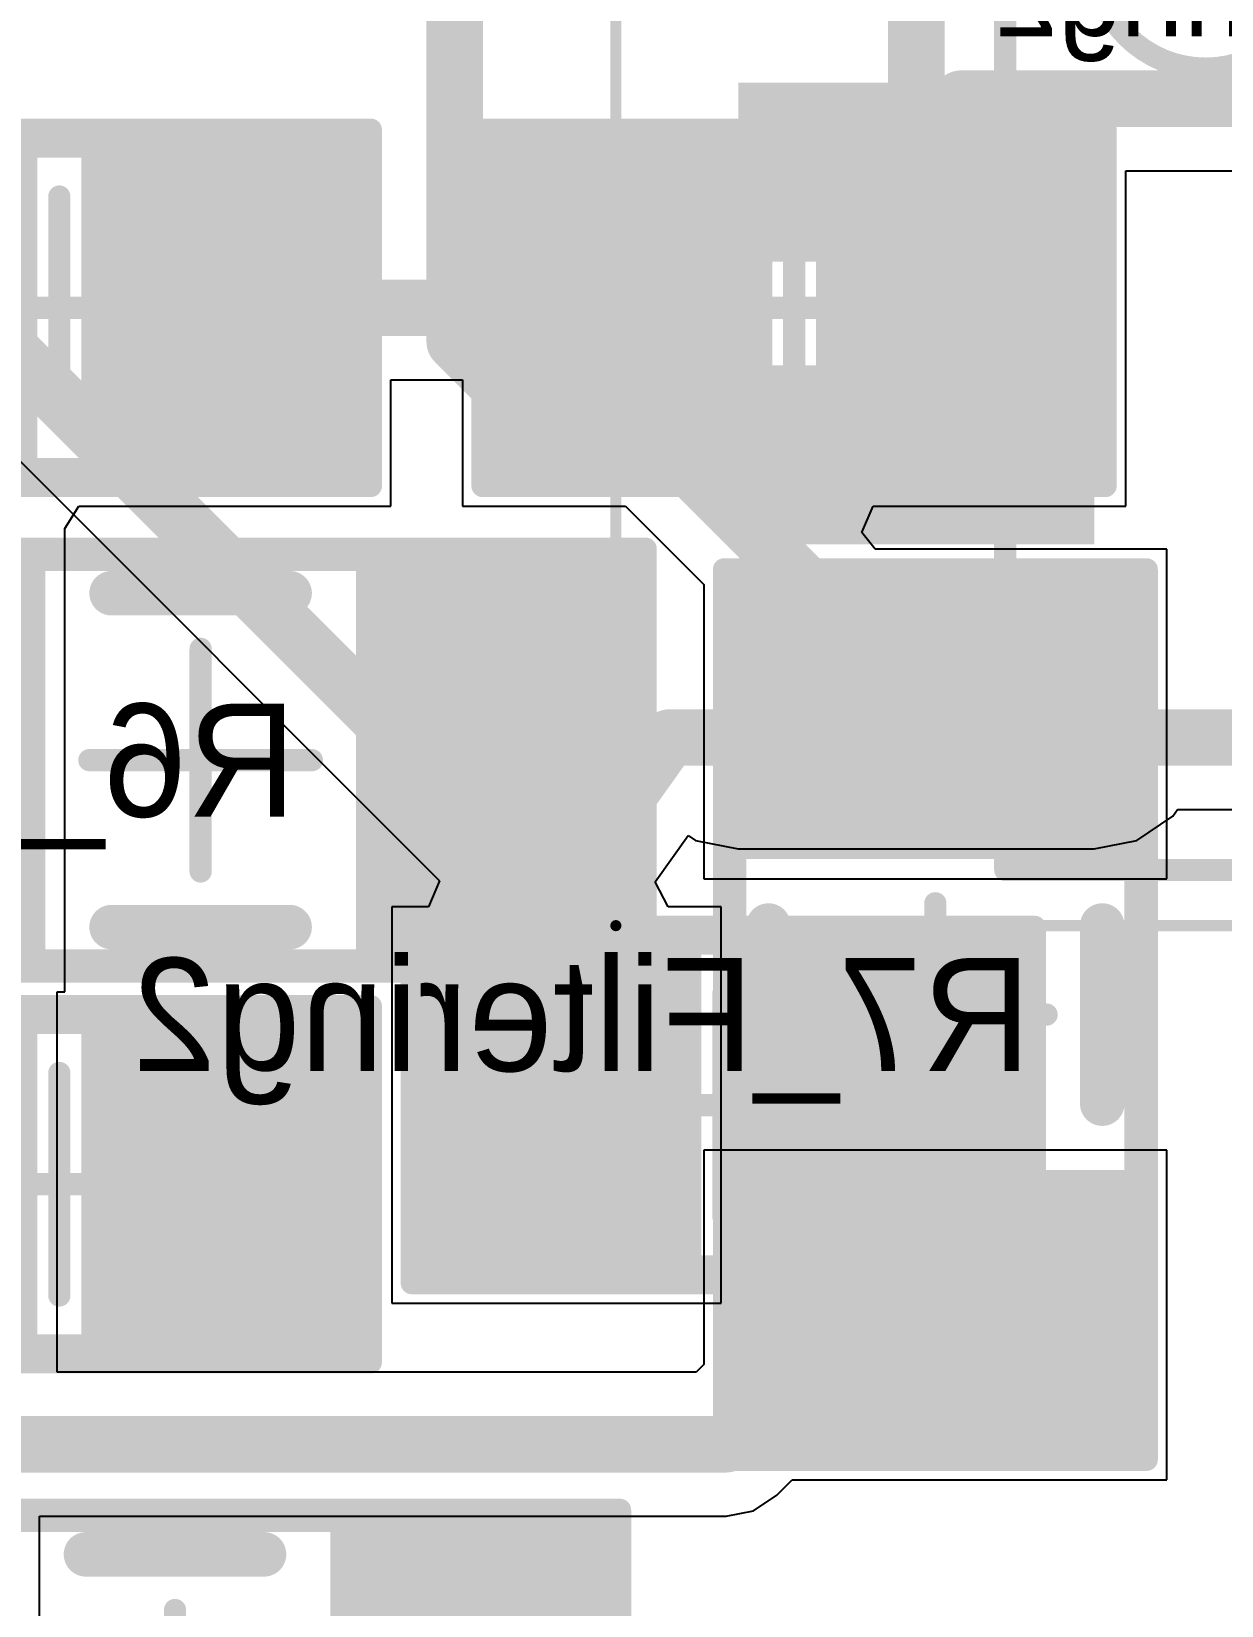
# Model space of a CAD drawing. Header units: millimetres. Extents: x 0.91 to 3, y 1 to 3.
# Drawn here: x 1.7271 to 1.9377, y 2.3165 to 2.5949 of the extents above; entities that cross this region are included whole.
import ezdxf

# ---------------------------------------------------------------- set-up
doc = ezdxf.new("R2010")
doc.units = ezdxf.units.MM
doc.header["$MEASUREMENT"] = 0
for name, color, linetype in [('BottomLayer', 5, 'Continuous'), ('BottomOverlay', 54, 'Continuous'), ('BottomPaste', 16, 'Continuous'), ('BottomSolder', 6, 'Continuous'), ('Mechanical13', 56, 'Continuous'), ('Mechanical15', 56, 'Continuous'), ('TopLayer', 1, 'Continuous'), ('TopPaste', 8, 'Continuous'), ('TopSolder', 216, 'Continuous')]:
    doc.layers.add(name, color=color, linetype=linetype)

# ---------------------------------------------------------------- blocks, each defined once
blk = doc.blocks.new('C0805_B_116')
at = {"layer": 'BottomLayer'}
for points, const_width in [([(-0.04035, 0.02756), (-0.04035, -0.02756)], 0.02165), ([(-0.0187, 0.02756), (-0.0187, -0.02756)], 0.02165), ([(0.0187, 0.02756), (0.0187, -0.02756)], 0.02165), ([(0.04036, 0.02756), (0.04036, -0.02756)], 0.02165), ([(-0.00787, 0.01378), (-0.05118, 0.01378)], 0.02756), ([(0.05118, 0.01378), (0.00788, 0.01378)], 0.02756), ([(-0.00787, -0.01378), (-0.05118, -0.01378)], 0.02756), ([(0.05118, -0.01378), (0.00788, -0.01378)], 0.02756)]:
    blk.add_lwpolyline(points, dxfattribs=dict(at, const_width=const_width))
at = {"layer": 'BottomLayer', "const_width": 0.02165}
for points in [[(-0.04035, 0, 1), (-0.0187, 0, 1)], [(0.0187, 0, 1), (0.04036, 0, 1)]]:
    blk.add_lwpolyline(points, format="xyb", close=True, dxfattribs=at)
at = {"layer": 'BottomPaste'}
for points, const_width in [([(-0.04035, 0.02756), (-0.04035, -0.02756)], 0.02165), ([(-0.0187, 0.02756), (-0.0187, -0.02756)], 0.02165), ([(0.0187, 0.02756), (0.0187, -0.02756)], 0.02165), ([(0.04036, 0.02756), (0.04036, -0.02756)], 0.02165), ([(-0.00787, 0.01378), (-0.05118, 0.01378)], 0.02756), ([(0.05118, 0.01378), (0.00788, 0.01378)], 0.02756), ([(-0.00787, -0.01378), (-0.05118, -0.01378)], 0.02756), ([(0.05118, -0.01378), (0.00788, -0.01378)], 0.02756)]:
    blk.add_lwpolyline(points, dxfattribs=dict(at, const_width=const_width))
at = {"layer": 'BottomPaste', "const_width": 0.02165}
for points in [[(-0.04035, 0, 1), (-0.0187, 0, 1)], [(0.0187, 0, 1), (0.04036, 0, 1)]]:
    blk.add_lwpolyline(points, format="xyb", close=True, dxfattribs=at)
at = {"layer": 'BottomSolder'}
for points, const_width in [([(-0.04235, 0.03156), (-0.04235, -0.03156)], 0.02565), ([(-0.0167, 0.03156), (-0.0167, -0.03156)], 0.02565), ([(0.0167, 0.03156), (0.0167, -0.03156)], 0.02565), ([(0.04236, 0.03156), (0.04236, -0.03156)], 0.02565), ([(-0.00387, 0.01578), (-0.05518, 0.01578)], 0.03156), ([(0.05518, 0.01578), (0.00388, 0.01578)], 0.03156), ([(-0.00387, -0.01578), (-0.05518, -0.01578)], 0.03156), ([(0.05518, -0.01578), (0.00388, -0.01578)], 0.03156)]:
    blk.add_lwpolyline(points, dxfattribs=dict(at, const_width=const_width))
at = {"layer": 'BottomSolder', "const_width": 0.02565}
for points in [[(-0.04235, 0, 1), (-0.0167, 0, 1)], [(0.0167, 0, 1), (0.04236, 0, 1)]]:
    blk.add_lwpolyline(points, format="xyb", close=True, dxfattribs=at)
at = {"layer": 'Mechanical13', "const_width": 0.00394}
for points in [[(-0.04331, 0.02854), (0.04331, 0.02854)], [(-0.04331, -0.02854), (-0.04331, 0.02854)], [(0.04331, -0.02854), (0.04331, 0.02854)], [(-0.04331, -0.02854), (0.04331, -0.02854)]]:
    blk.add_lwpolyline(points, dxfattribs=at)
at = {"layer": 'Mechanical13', "const_width": 0.00197}
for points in [[(-0.04429, 0.02854, 1), (-0.04232, 0.02854, 1)], [(-0.04429, 0.02854, 1), (-0.04232, 0.02854, 1)], [(0.04232, 0.02854, 1), (0.04429, 0.02854, 1)], [(0.04232, 0.02854, 1), (0.04429, 0.02854, 1)], [(-0.04429, -0.02854, 1), (-0.04232, -0.02854, 1)], [(-0.04429, -0.02854, 1), (-0.04232, -0.02854, 1)], [(0.04232, -0.02854, 1), (0.04429, -0.02854, 1)], [(0.04232, -0.02854, 1), (0.04429, -0.02854, 1)]]:
    blk.add_lwpolyline(points, format="xyb", close=True, dxfattribs=at)
at = {"layer": 'Mechanical15', "const_width": 0.00394}
for points in [[(-0.05512, 0.0315), (0.05512, 0.0315)], [(-0.05512, -0.0315), (-0.05512, 0.0315)], [(0.05512, -0.0315), (0.05512, 0.0315)], [(0, -0.01969), (0, 0.01968)], [(-0.01969, 0), (0.01968, 0)], [(-0.05512, -0.0315), (0.05512, -0.0315)]]:
    blk.add_lwpolyline(points, dxfattribs=at)
at = {"layer": 'Mechanical15', "const_width": 0.00197}
for points in [[(-0.0561, 0.0315, 1), (-0.05413, 0.0315, 1)], [(-0.0561, 0.0315, 1), (-0.05413, 0.0315, 1)], [(0.05413, 0.0315, 1), (0.0561, 0.0315, 1)], [(0.05413, 0.0315, 1), (0.0561, 0.0315, 1)], [(-0.00098, 0.01968, 1), (0.00098, 0.01968, 1)], [(-0.02067, 0, 1), (-0.0187, 0, 1)], [(0.0187, 0, 1), (0.02067, 0, 1)], [(-0.00098, -0.01969, 1), (0.00098, -0.01969, 1)], [(-0.0561, -0.0315, 1), (-0.05413, -0.0315, 1)], [(-0.0561, -0.0315, 1), (-0.05413, -0.0315, 1)], [(0.05413, -0.0315, 1), (0.0561, -0.0315, 1)], [(0.05413, -0.0315, 1), (0.0561, -0.0315, 1)]]:
    blk.add_lwpolyline(points, format="xyb", close=True, dxfattribs=at)
blk = doc.blocks.new('C0805_B_120')
at = {"layer": 'BottomLayer'}
for points, const_width in [([(-0.04035, 0.02756), (-0.04035, -0.02756)], 0.02165), ([(-0.0187, 0.02756), (-0.0187, -0.02756)], 0.02165), ([(0.0187, 0.02756), (0.0187, -0.02756)], 0.02165), ([(0.04035, 0.02756), (0.04035, -0.02756)], 0.02165), ([(-0.00787, 0.01378), (-0.05118, 0.01378)], 0.02756), ([(0.05118, 0.01378), (0.00787, 0.01378)], 0.02756), ([(-0.00787, -0.01378), (-0.05118, -0.01378)], 0.02756), ([(0.05118, -0.01378), (0.00787, -0.01378)], 0.02756)]:
    blk.add_lwpolyline(points, dxfattribs=dict(at, const_width=const_width))
at = {"layer": 'BottomLayer', "const_width": 0.02165}
for points in [[(-0.04035, 0, 1), (-0.0187, 0, 1)], [(0.0187, 0, 1), (0.04035, 0, 1)]]:
    blk.add_lwpolyline(points, format="xyb", close=True, dxfattribs=at)
at = {"layer": 'BottomPaste'}
for points, const_width in [([(-0.04035, 0.02756), (-0.04035, -0.02756)], 0.02165), ([(-0.0187, 0.02756), (-0.0187, -0.02756)], 0.02165), ([(0.0187, 0.02756), (0.0187, -0.02756)], 0.02165), ([(0.04035, 0.02756), (0.04035, -0.02756)], 0.02165), ([(-0.00787, 0.01378), (-0.05118, 0.01378)], 0.02756), ([(0.05118, 0.01378), (0.00787, 0.01378)], 0.02756), ([(-0.00787, -0.01378), (-0.05118, -0.01378)], 0.02756), ([(0.05118, -0.01378), (0.00787, -0.01378)], 0.02756)]:
    blk.add_lwpolyline(points, dxfattribs=dict(at, const_width=const_width))
at = {"layer": 'BottomPaste', "const_width": 0.02165}
for points in [[(-0.04035, 0, 1), (-0.0187, 0, 1)], [(0.0187, 0, 1), (0.04035, 0, 1)]]:
    blk.add_lwpolyline(points, format="xyb", close=True, dxfattribs=at)
at = {"layer": 'BottomSolder'}
for points, const_width in [([(-0.04235, 0.03156), (-0.04235, -0.03156)], 0.02565), ([(-0.0167, 0.03156), (-0.0167, -0.03156)], 0.02565), ([(0.0167, 0.03156), (0.0167, -0.03156)], 0.02565), ([(0.04235, 0.03156), (0.04235, -0.03156)], 0.02565), ([(-0.00387, 0.01578), (-0.05518, 0.01578)], 0.03156), ([(0.05518, 0.01578), (0.00387, 0.01578)], 0.03156), ([(-0.00387, -0.01578), (-0.05518, -0.01578)], 0.03156), ([(0.05518, -0.01578), (0.00387, -0.01578)], 0.03156)]:
    blk.add_lwpolyline(points, dxfattribs=dict(at, const_width=const_width))
at = {"layer": 'BottomSolder', "const_width": 0.02565}
for points in [[(-0.04235, 0, 1), (-0.0167, 0, 1)], [(0.0167, 0, 1), (0.04235, 0, 1)]]:
    blk.add_lwpolyline(points, format="xyb", close=True, dxfattribs=at)
at = {"layer": 'Mechanical13', "const_width": 0.00394}
for points in [[(0.04331, 0.02854), (-0.04331, 0.02854)], [(-0.04331, 0.02854), (-0.04331, -0.02854)], [(0.04331, 0.02854), (0.04331, -0.02854)], [(0.04331, -0.02854), (-0.04331, -0.02854)]]:
    blk.add_lwpolyline(points, dxfattribs=at)
at = {"layer": 'Mechanical13', "const_width": 0.00197}
for points in [[(-0.04429, 0.02854, 1), (-0.04232, 0.02854, 1)], [(-0.04429, 0.02854, 1), (-0.04232, 0.02854, 1)], [(0.04232, 0.02854, 1), (0.04429, 0.02854, 1)], [(0.04232, 0.02854, 1), (0.04429, 0.02854, 1)], [(-0.04429, -0.02854, 1), (-0.04232, -0.02854, 1)], [(-0.04429, -0.02854, 1), (-0.04232, -0.02854, 1)], [(0.04232, -0.02854, 1), (0.04429, -0.02854, 1)], [(0.04232, -0.02854, 1), (0.04429, -0.02854, 1)]]:
    blk.add_lwpolyline(points, format="xyb", close=True, dxfattribs=at)
at = {"layer": 'Mechanical15', "const_width": 0.00394}
for points in [[(0.05512, 0.0315), (-0.05512, 0.0315)], [(-0.05512, 0.0315), (-0.05512, -0.0315)], [(0.05512, 0.0315), (0.05512, -0.0315)], [(0, 0.01968), (0, -0.01969)], [(0.01969, 0), (-0.01968, 0)], [(0.05512, -0.0315), (-0.05512, -0.0315)]]:
    blk.add_lwpolyline(points, dxfattribs=at)
at = {"layer": 'Mechanical15', "const_width": 0.00197}
for points in [[(-0.0561, 0.0315, 1), (-0.05413, 0.0315, 1)], [(-0.0561, 0.0315, 1), (-0.05413, 0.0315, 1)], [(0.05413, 0.0315, 1), (0.0561, 0.0315, 1)], [(0.05413, 0.0315, 1), (0.0561, 0.0315, 1)], [(-0.00098, 0.01968, 1), (0.00098, 0.01968, 1)], [(-0.02067, 0, 1), (-0.0187, 0, 1)], [(0.0187, 0, 1), (0.02067, 0, 1)], [(-0.00098, -0.01969, 1), (0.00098, -0.01969, 1)], [(-0.0561, -0.0315, 1), (-0.05413, -0.0315, 1)], [(-0.0561, -0.0315, 1), (-0.05413, -0.0315, 1)], [(0.05413, -0.0315, 1), (0.0561, -0.0315, 1)], [(0.05413, -0.0315, 1), (0.0561, -0.0315, 1)]]:
    blk.add_lwpolyline(points, format="xyb", close=True, dxfattribs=at)
blk = doc.blocks.new('C0805_B_122')
at = {"layer": 'BottomLayer'}
for points, const_width in [([(-0.04035, 0.02756), (-0.04035, -0.02756)], 0.02165), ([(-0.0187, 0.02756), (-0.0187, -0.02756)], 0.02165), ([(0.0187, 0.02756), (0.0187, -0.02756)], 0.02165), ([(0.04035, 0.02756), (0.04035, -0.02756)], 0.02165), ([(-0.00787, 0.01378), (-0.05118, 0.01378)], 0.02756), ([(0.05118, 0.01378), (0.00787, 0.01378)], 0.02756), ([(-0.00787, -0.01378), (-0.05118, -0.01378)], 0.02756), ([(0.05118, -0.01378), (0.00787, -0.01378)], 0.02756)]:
    blk.add_lwpolyline(points, dxfattribs=dict(at, const_width=const_width))
at = {"layer": 'BottomLayer', "const_width": 0.02165}
for points in [[(-0.04035, 0, 1), (-0.0187, 0, 1)], [(0.0187, 0, 1), (0.04035, 0, 1)]]:
    blk.add_lwpolyline(points, format="xyb", close=True, dxfattribs=at)
at = {"layer": 'BottomPaste'}
for points, const_width in [([(-0.04035, 0.02756), (-0.04035, -0.02756)], 0.02165), ([(-0.0187, 0.02756), (-0.0187, -0.02756)], 0.02165), ([(0.0187, 0.02756), (0.0187, -0.02756)], 0.02165), ([(0.04035, 0.02756), (0.04035, -0.02756)], 0.02165), ([(-0.00787, 0.01378), (-0.05118, 0.01378)], 0.02756), ([(0.05118, 0.01378), (0.00787, 0.01378)], 0.02756), ([(-0.00787, -0.01378), (-0.05118, -0.01378)], 0.02756), ([(0.05118, -0.01378), (0.00787, -0.01378)], 0.02756)]:
    blk.add_lwpolyline(points, dxfattribs=dict(at, const_width=const_width))
at = {"layer": 'BottomPaste', "const_width": 0.02165}
for points in [[(-0.04035, 0, 1), (-0.0187, 0, 1)], [(0.0187, 0, 1), (0.04035, 0, 1)]]:
    blk.add_lwpolyline(points, format="xyb", close=True, dxfattribs=at)
at = {"layer": 'BottomSolder'}
for points, const_width in [([(-0.04235, 0.03156), (-0.04235, -0.03156)], 0.02565), ([(-0.0167, 0.03156), (-0.0167, -0.03156)], 0.02565), ([(0.0167, 0.03156), (0.0167, -0.03156)], 0.02565), ([(0.04235, 0.03156), (0.04235, -0.03156)], 0.02565), ([(-0.00387, 0.01578), (-0.05518, 0.01578)], 0.03156), ([(0.05518, 0.01578), (0.00387, 0.01578)], 0.03156), ([(-0.00387, -0.01578), (-0.05518, -0.01578)], 0.03156), ([(0.05518, -0.01578), (0.00387, -0.01578)], 0.03156)]:
    blk.add_lwpolyline(points, dxfattribs=dict(at, const_width=const_width))
at = {"layer": 'BottomSolder', "const_width": 0.02565}
for points in [[(-0.04235, 0, 1), (-0.0167, 0, 1)], [(0.0167, 0, 1), (0.04235, 0, 1)]]:
    blk.add_lwpolyline(points, format="xyb", close=True, dxfattribs=at)
at = {"layer": 'Mechanical13', "const_width": 0.00394}
for points in [[(0.04331, 0.02854), (-0.04331, 0.02854)], [(-0.04331, 0.02854), (-0.04331, -0.02854)], [(0.04331, 0.02854), (0.04331, -0.02854)], [(0.04331, -0.02854), (-0.04331, -0.02854)]]:
    blk.add_lwpolyline(points, dxfattribs=at)
at = {"layer": 'Mechanical13', "const_width": 0.00197}
for points in [[(-0.04429, 0.02854, 1), (-0.04232, 0.02854, 1)], [(-0.04429, 0.02854, 1), (-0.04232, 0.02854, 1)], [(0.04232, 0.02854, 1), (0.04429, 0.02854, 1)], [(0.04232, 0.02854, 1), (0.04429, 0.02854, 1)], [(-0.04429, -0.02854, 1), (-0.04232, -0.02854, 1)], [(-0.04429, -0.02854, 1), (-0.04232, -0.02854, 1)], [(0.04232, -0.02854, 1), (0.04429, -0.02854, 1)], [(0.04232, -0.02854, 1), (0.04429, -0.02854, 1)]]:
    blk.add_lwpolyline(points, format="xyb", close=True, dxfattribs=at)
at = {"layer": 'Mechanical15', "const_width": 0.00394}
for points in [[(0.05512, 0.0315), (-0.05512, 0.0315)], [(-0.05512, 0.0315), (-0.05512, -0.0315)], [(0.05512, 0.0315), (0.05512, -0.0315)], [(0, 0.01968), (0, -0.01969)], [(0.01969, 0), (-0.01968, 0)], [(0.05512, -0.0315), (-0.05512, -0.0315)]]:
    blk.add_lwpolyline(points, dxfattribs=at)
at = {"layer": 'Mechanical15', "const_width": 0.00197}
for points in [[(-0.0561, 0.0315, 1), (-0.05413, 0.0315, 1)], [(-0.0561, 0.0315, 1), (-0.05413, 0.0315, 1)], [(0.05413, 0.0315, 1), (0.0561, 0.0315, 1)], [(0.05413, 0.0315, 1), (0.0561, 0.0315, 1)], [(-0.00098, 0.01968, 1), (0.00098, 0.01968, 1)], [(-0.02067, 0, 1), (-0.0187, 0, 1)], [(0.0187, 0, 1), (0.02067, 0, 1)], [(-0.00098, -0.01969, 1), (0.00098, -0.01969, 1)], [(-0.0561, -0.0315, 1), (-0.05413, -0.0315, 1)], [(-0.0561, -0.0315, 1), (-0.05413, -0.0315, 1)], [(0.05413, -0.0315, 1), (0.0561, -0.0315, 1)], [(0.05413, -0.0315, 1), (0.0561, -0.0315, 1)]]:
    blk.add_lwpolyline(points, format="xyb", close=True, dxfattribs=at)
blk = doc.blocks.new('C0805_140')
at = {"layer": 'Mechanical13', "const_width": 0.00394}
for points in [[(0.04331, 0.02854), (-0.04331, 0.02854)], [(-0.04331, 0.02854), (-0.04331, -0.02854)], [(0.04331, 0.02854), (0.04331, -0.02854)], [(0.04331, -0.02854), (-0.04331, -0.02854)]]:
    blk.add_lwpolyline(points, dxfattribs=at)
at = {"layer": 'Mechanical13', "const_width": 0.00197}
for points in [[(-0.04429, 0.02854, 1), (-0.04232, 0.02854, 1)], [(-0.04429, 0.02854, 1), (-0.04232, 0.02854, 1)], [(0.04232, 0.02854, 1), (0.04429, 0.02854, 1)], [(0.04232, 0.02854, 1), (0.04429, 0.02854, 1)], [(-0.04429, -0.02854, 1), (-0.04232, -0.02854, 1)], [(-0.04429, -0.02854, 1), (-0.04232, -0.02854, 1)], [(0.04232, -0.02854, 1), (0.04429, -0.02854, 1)], [(0.04232, -0.02854, 1), (0.04429, -0.02854, 1)]]:
    blk.add_lwpolyline(points, format="xyb", close=True, dxfattribs=at)
at = {"layer": 'Mechanical15', "const_width": 0.00394}
for points in [[(0.05512, 0.0315), (-0.05512, 0.0315)], [(-0.05512, 0.0315), (-0.05512, -0.0315)], [(0.05512, 0.0315), (0.05512, -0.0315)], [(0, 0.01969), (0, -0.01969)], [(0.01969, 0), (-0.01968, 0)], [(0.05512, -0.0315), (-0.05512, -0.0315)]]:
    blk.add_lwpolyline(points, dxfattribs=at)
at = {"layer": 'Mechanical15', "const_width": 0.00197}
for points in [[(-0.0561, 0.0315, 1), (-0.05413, 0.0315, 1)], [(-0.0561, 0.0315, 1), (-0.05413, 0.0315, 1)], [(0.05413, 0.0315, 1), (0.0561, 0.0315, 1)], [(0.05413, 0.0315, 1), (0.0561, 0.0315, 1)], [(-0.00098, 0.01969, 1), (0.00098, 0.01969, 1)], [(-0.02067, 0, 1), (-0.0187, 0, 1)], [(0.0187, 0, 1), (0.02067, 0, 1)], [(-0.00098, -0.01969, 1), (0.00098, -0.01969, 1)], [(-0.0561, -0.0315, 1), (-0.05413, -0.0315, 1)], [(-0.0561, -0.0315, 1), (-0.05413, -0.0315, 1)], [(0.05413, -0.0315, 1), (0.0561, -0.0315, 1)], [(0.05413, -0.0315, 1), (0.0561, -0.0315, 1)]]:
    blk.add_lwpolyline(points, format="xyb", close=True, dxfattribs=at)
at = {"layer": 'TopLayer'}
for points, const_width in [([(-0.04036, -0.02756), (-0.04036, 0.02756)], 0.02165), ([(-0.0187, -0.02756), (-0.0187, 0.02756)], 0.02165), ([(0.0187, -0.02756), (0.0187, 0.02756)], 0.02165), ([(0.04035, -0.02756), (0.04035, 0.02756)], 0.02165), ([(-0.05118, 0.01378), (-0.00787, 0.01378)], 0.02756), ([(0.00787, 0.01378), (0.05118, 0.01378)], 0.02756), ([(-0.05118, -0.01378), (-0.00787, -0.01378)], 0.02756), ([(0.00787, -0.01378), (0.05118, -0.01378)], 0.02756)]:
    blk.add_lwpolyline(points, dxfattribs=dict(at, const_width=const_width))
at = {"layer": 'TopLayer', "const_width": 0.02165}
for points in [[(-0.04036, 0, 1), (-0.0187, 0, 1)], [(0.0187, 0, 1), (0.04035, 0, 1)]]:
    blk.add_lwpolyline(points, format="xyb", close=True, dxfattribs=at)
at = {"layer": 'TopPaste'}
for points, const_width in [([(-0.04036, -0.02756), (-0.04036, 0.02756)], 0.02165), ([(-0.0187, -0.02756), (-0.0187, 0.02756)], 0.02165), ([(0.0187, -0.02756), (0.0187, 0.02756)], 0.02165), ([(0.04035, -0.02756), (0.04035, 0.02756)], 0.02165), ([(-0.05118, 0.01378), (-0.00787, 0.01378)], 0.02756), ([(0.00787, 0.01378), (0.05118, 0.01378)], 0.02756), ([(-0.05118, -0.01378), (-0.00787, -0.01378)], 0.02756), ([(0.00787, -0.01378), (0.05118, -0.01378)], 0.02756)]:
    blk.add_lwpolyline(points, dxfattribs=dict(at, const_width=const_width))
at = {"layer": 'TopPaste', "const_width": 0.02165}
for points in [[(-0.04036, 0, 1), (-0.0187, 0, 1)], [(0.0187, 0, 1), (0.04035, 0, 1)]]:
    blk.add_lwpolyline(points, format="xyb", close=True, dxfattribs=at)
at = {"layer": 'TopSolder'}
for points, const_width in [([(-0.04236, -0.03156), (-0.04236, 0.03156)], 0.02565), ([(-0.0167, -0.03156), (-0.0167, 0.03156)], 0.02565), ([(0.0167, -0.03156), (0.0167, 0.03156)], 0.02565), ([(0.04235, -0.03156), (0.04235, 0.03156)], 0.02565), ([(-0.05518, 0.01578), (-0.00387, 0.01578)], 0.03156), ([(0.00387, 0.01578), (0.05518, 0.01578)], 0.03156), ([(-0.05518, -0.01578), (-0.00387, -0.01578)], 0.03156), ([(0.00387, -0.01578), (0.05518, -0.01578)], 0.03156)]:
    blk.add_lwpolyline(points, dxfattribs=dict(at, const_width=const_width))
at = {"layer": 'TopSolder', "const_width": 0.02565}
for points in [[(-0.04236, 0, 1), (-0.0167, 0, 1)], [(0.0167, 0, 1), (0.04235, 0, 1)]]:
    blk.add_lwpolyline(points, format="xyb", close=True, dxfattribs=at)
blk = doc.blocks.new('C1206_B_172')
at = {"layer": 'BottomLayer'}
for points, const_width in [([(-0.06398, 0.03346), (-0.06398, -0.03346)], 0.02165), ([(-0.04232, 0.03346), (-0.04232, -0.03346)], 0.02165), ([(0.04232, 0.03346), (0.04232, -0.03346)], 0.02165), ([(0.06398, 0.03346), (0.06398, -0.03346)], 0.02165), ([(-0.0315, 0.01673), (-0.0748, 0.01673)], 0.03346), ([(0.0748, 0.01673), (0.0315, 0.01673)], 0.03346), ([(-0.0315, -0.01673), (-0.0748, -0.01673)], 0.03346), ([(0.0748, -0.01673), (0.0315, -0.01673)], 0.03346)]:
    blk.add_lwpolyline(points, dxfattribs=dict(at, const_width=const_width))
at = {"layer": 'BottomLayer', "const_width": 0.02165}
for points in [[(-0.06398, 0, 1), (-0.04232, 0, 1)], [(0.04232, 0, 1), (0.06398, 0, 1)]]:
    blk.add_lwpolyline(points, format="xyb", close=True, dxfattribs=at)
at = {"layer": 'BottomOverlay', "const_width": 0.00787}
for points in [[(0.01575, 0.02953), (-0.01575, 0.02953)], [(0.01575, -0.02953), (-0.01575, -0.02953)]]:
    blk.add_lwpolyline(points, dxfattribs=at)
at = {"layer": 'BottomOverlay', "const_width": 0.00394}
for points in [[(-0.01772, 0.02953, 1), (-0.01378, 0.02953, 1)], [(0.01378, 0.02953, 1), (0.01772, 0.02953, 1)], [(-0.01772, -0.02953, 1), (-0.01378, -0.02953, 1)], [(0.01378, -0.02953, 1), (0.01772, -0.02953, 1)]]:
    blk.add_lwpolyline(points, format="xyb", close=True, dxfattribs=at)
at = {"layer": 'BottomPaste'}
for points, const_width in [([(-0.06398, 0.03346), (-0.06398, -0.03346)], 0.02165), ([(-0.04232, 0.03346), (-0.04232, -0.03346)], 0.02165), ([(0.04232, 0.03346), (0.04232, -0.03346)], 0.02165), ([(0.06398, 0.03346), (0.06398, -0.03346)], 0.02165), ([(-0.0315, 0.01673), (-0.0748, 0.01673)], 0.03346), ([(0.0748, 0.01673), (0.0315, 0.01673)], 0.03346), ([(-0.0315, -0.01673), (-0.0748, -0.01673)], 0.03346), ([(0.0748, -0.01673), (0.0315, -0.01673)], 0.03346)]:
    blk.add_lwpolyline(points, dxfattribs=dict(at, const_width=const_width))
at = {"layer": 'BottomPaste', "const_width": 0.02165}
for points in [[(-0.06398, 0, 1), (-0.04232, 0, 1)], [(0.04232, 0, 1), (0.06398, 0, 1)]]:
    blk.add_lwpolyline(points, format="xyb", close=True, dxfattribs=at)
at = {"layer": 'BottomSolder'}
for points, const_width in [([(-0.06598, 0.03746), (-0.06598, -0.03746)], 0.02565), ([(-0.04032, 0.03746), (-0.04032, -0.03746)], 0.02565), ([(0.04032, 0.03746), (0.04032, -0.03746)], 0.02565), ([(0.06598, 0.03746), (0.06598, -0.03746)], 0.02565), ([(-0.0275, 0.01873), (-0.0788, 0.01873)], 0.03746), ([(0.0788, 0.01873), (0.0275, 0.01873)], 0.03746), ([(-0.0275, -0.01873), (-0.0788, -0.01873)], 0.03746), ([(0.0788, -0.01873), (0.0275, -0.01873)], 0.03746)]:
    blk.add_lwpolyline(points, dxfattribs=dict(at, const_width=const_width))
at = {"layer": 'BottomSolder', "const_width": 0.02565}
for points in [[(-0.06598, 0, 1), (-0.04032, 0, 1)], [(0.04032, 0, 1), (0.06598, 0, 1)]]:
    blk.add_lwpolyline(points, format="xyb", close=True, dxfattribs=at)
at = {"layer": 'Mechanical13', "const_width": 0.00394}
for points in [[(0.06693, 0.03543), (-0.06693, 0.03543)], [(-0.06693, 0.03543), (-0.06693, -0.03543)], [(0.06693, 0.03543), (0.06693, -0.03543)], [(0.06693, -0.03543), (-0.06693, -0.03543)]]:
    blk.add_lwpolyline(points, dxfattribs=at)
at = {"layer": 'Mechanical13', "const_width": 0.00197}
for points in [[(-0.06791, 0.03543, 1), (-0.06594, 0.03543, 1)], [(-0.06791, 0.03543, 1), (-0.06594, 0.03543, 1)], [(0.06595, 0.03543, 1), (0.06791, 0.03543, 1)], [(0.06595, 0.03543, 1), (0.06791, 0.03543, 1)], [(-0.06791, -0.03543, 1), (-0.06594, -0.03543, 1)], [(-0.06791, -0.03543, 1), (-0.06594, -0.03543, 1)], [(0.06595, -0.03543, 1), (0.06791, -0.03543, 1)], [(0.06595, -0.03543, 1), (0.06791, -0.03543, 1)]]:
    blk.add_lwpolyline(points, format="xyb", close=True, dxfattribs=at)
at = {"layer": 'Mechanical15', "const_width": 0.00394}
for points in [[(0.07874, 0.0374), (-0.07874, 0.0374)], [(-0.07874, 0.0374), (-0.07874, -0.0374)], [(0.07874, 0.0374), (0.07874, -0.0374)], [(0, 0.01968), (0, -0.01969)], [(0.01969, 0), (-0.01968, 0)], [(0.07874, -0.0374), (-0.07874, -0.0374)]]:
    blk.add_lwpolyline(points, dxfattribs=at)
at = {"layer": 'Mechanical15', "const_width": 0.00197}
for points in [[(-0.07972, 0.0374, 1), (-0.07776, 0.0374, 1)], [(-0.07972, 0.0374, 1), (-0.07776, 0.0374, 1)], [(0.07776, 0.0374, 1), (0.07972, 0.0374, 1)], [(0.07776, 0.0374, 1), (0.07972, 0.0374, 1)], [(-0.00098, 0.01968, 1), (0.00098, 0.01968, 1)], [(-0.02067, 0, 1), (-0.0187, 0, 1)], [(0.0187, 0, 1), (0.02067, 0, 1)], [(-0.00098, -0.01969, 1), (0.00098, -0.01969, 1)], [(-0.07972, -0.0374, 1), (-0.07776, -0.0374, 1)], [(-0.07972, -0.0374, 1), (-0.07776, -0.0374, 1)], [(0.07776, -0.0374, 1), (0.07972, -0.0374, 1)], [(0.07776, -0.0374, 1), (0.07972, -0.0374, 1)]]:
    blk.add_lwpolyline(points, format="xyb", close=True, dxfattribs=at)
blk = doc.blocks.new('C1206_B_178')
at = {"layer": 'BottomLayer'}
for points, const_width in [([(-0.06398, 0.03346), (-0.06398, -0.03346)], 0.02165), ([(-0.04232, 0.03346), (-0.04232, -0.03346)], 0.02165), ([(0.04232, 0.03346), (0.04232, -0.03346)], 0.02165), ([(0.06398, 0.03346), (0.06398, -0.03346)], 0.02165), ([(-0.0315, 0.01673), (-0.0748, 0.01673)], 0.03346), ([(0.0748, 0.01673), (0.0315, 0.01673)], 0.03346), ([(-0.0315, -0.01673), (-0.0748, -0.01673)], 0.03346), ([(0.0748, -0.01673), (0.0315, -0.01673)], 0.03346)]:
    blk.add_lwpolyline(points, dxfattribs=dict(at, const_width=const_width))
at = {"layer": 'BottomLayer', "const_width": 0.02165}
for points in [[(-0.06398, 0, 1), (-0.04232, 0, 1)], [(0.04232, 0, 1), (0.06398, 0, 1)]]:
    blk.add_lwpolyline(points, format="xyb", close=True, dxfattribs=at)
at = {"layer": 'BottomOverlay', "const_width": 0.00787}
for points in [[(0.01575, 0.02953), (-0.01575, 0.02953)], [(0.01575, -0.02953), (-0.01575, -0.02953)]]:
    blk.add_lwpolyline(points, dxfattribs=at)
at = {"layer": 'BottomOverlay', "const_width": 0.00394}
for points in [[(-0.01772, 0.02953, 1), (-0.01378, 0.02953, 1)], [(0.01378, 0.02953, 1), (0.01772, 0.02953, 1)], [(-0.01772, -0.02953, 1), (-0.01378, -0.02953, 1)], [(0.01378, -0.02953, 1), (0.01772, -0.02953, 1)]]:
    blk.add_lwpolyline(points, format="xyb", close=True, dxfattribs=at)
at = {"layer": 'BottomPaste'}
for points, const_width in [([(-0.06398, 0.03346), (-0.06398, -0.03346)], 0.02165), ([(-0.04232, 0.03346), (-0.04232, -0.03346)], 0.02165), ([(0.04232, 0.03346), (0.04232, -0.03346)], 0.02165), ([(0.06398, 0.03346), (0.06398, -0.03346)], 0.02165), ([(-0.0315, 0.01673), (-0.0748, 0.01673)], 0.03346), ([(0.0748, 0.01673), (0.0315, 0.01673)], 0.03346), ([(-0.0315, -0.01673), (-0.0748, -0.01673)], 0.03346), ([(0.0748, -0.01673), (0.0315, -0.01673)], 0.03346)]:
    blk.add_lwpolyline(points, dxfattribs=dict(at, const_width=const_width))
at = {"layer": 'BottomPaste', "const_width": 0.02165}
for points in [[(-0.06398, 0, 1), (-0.04232, 0, 1)], [(0.04232, 0, 1), (0.06398, 0, 1)]]:
    blk.add_lwpolyline(points, format="xyb", close=True, dxfattribs=at)
at = {"layer": 'BottomSolder'}
for points, const_width in [([(-0.06598, 0.03746), (-0.06598, -0.03746)], 0.02565), ([(-0.04032, 0.03746), (-0.04032, -0.03746)], 0.02565), ([(0.04032, 0.03746), (0.04032, -0.03746)], 0.02565), ([(0.06598, 0.03746), (0.06598, -0.03746)], 0.02565), ([(-0.0275, 0.01873), (-0.0788, 0.01873)], 0.03746), ([(0.0788, 0.01873), (0.0275, 0.01873)], 0.03746), ([(-0.0275, -0.01873), (-0.0788, -0.01873)], 0.03746), ([(0.0788, -0.01873), (0.0275, -0.01873)], 0.03746)]:
    blk.add_lwpolyline(points, dxfattribs=dict(at, const_width=const_width))
at = {"layer": 'BottomSolder', "const_width": 0.02565}
for points in [[(-0.06598, 0, 1), (-0.04032, 0, 1)], [(0.04032, 0, 1), (0.06598, 0, 1)]]:
    blk.add_lwpolyline(points, format="xyb", close=True, dxfattribs=at)
at = {"layer": 'Mechanical13', "const_width": 0.00394}
for points in [[(0.06693, 0.03543), (-0.06693, 0.03543)], [(-0.06693, 0.03543), (-0.06693, -0.03543)], [(0.06693, 0.03543), (0.06693, -0.03543)], [(0.06693, -0.03543), (-0.06693, -0.03543)]]:
    blk.add_lwpolyline(points, dxfattribs=at)
at = {"layer": 'Mechanical13', "const_width": 0.00197}
for points in [[(-0.06791, 0.03543, 1), (-0.06594, 0.03543, 1)], [(-0.06791, 0.03543, 1), (-0.06594, 0.03543, 1)], [(0.06595, 0.03543, 1), (0.06791, 0.03543, 1)], [(0.06595, 0.03543, 1), (0.06791, 0.03543, 1)], [(-0.06791, -0.03543, 1), (-0.06594, -0.03543, 1)], [(-0.06791, -0.03543, 1), (-0.06594, -0.03543, 1)], [(0.06595, -0.03543, 1), (0.06791, -0.03543, 1)], [(0.06595, -0.03543, 1), (0.06791, -0.03543, 1)]]:
    blk.add_lwpolyline(points, format="xyb", close=True, dxfattribs=at)
at = {"layer": 'Mechanical15', "const_width": 0.00394}
for points in [[(0.07874, 0.0374), (-0.07874, 0.0374)], [(-0.07874, 0.0374), (-0.07874, -0.0374)], [(0.07874, 0.0374), (0.07874, -0.0374)], [(0, 0.01969), (0, -0.01969)], [(0.01969, 0), (-0.01968, 0)], [(0.07874, -0.0374), (-0.07874, -0.0374)]]:
    blk.add_lwpolyline(points, dxfattribs=at)
at = {"layer": 'Mechanical15', "const_width": 0.00197}
for points in [[(-0.07972, 0.0374, 1), (-0.07776, 0.0374, 1)], [(-0.07972, 0.0374, 1), (-0.07776, 0.0374, 1)], [(0.07776, 0.0374, 1), (0.07972, 0.0374, 1)], [(0.07776, 0.0374, 1), (0.07972, 0.0374, 1)], [(-0.00098, 0.01969, 1), (0.00098, 0.01969, 1)], [(-0.02067, 0, 1), (-0.0187, 0, 1)], [(0.0187, 0, 1), (0.02067, 0, 1)], [(-0.00098, -0.01969, 1), (0.00098, -0.01969, 1)], [(-0.07972, -0.0374, 1), (-0.07776, -0.0374, 1)], [(-0.07972, -0.0374, 1), (-0.07776, -0.0374, 1)], [(0.07776, -0.0374, 1), (0.07972, -0.0374, 1)], [(0.07776, -0.0374, 1), (0.07972, -0.0374, 1)]]:
    blk.add_lwpolyline(points, format="xyb", close=True, dxfattribs=at)
blk = doc.blocks.new('C1206_B_180')
at = {"layer": 'BottomLayer'}
for points, const_width in [([(-0.06398, 0.03346), (-0.06398, -0.03347)], 0.02165), ([(-0.04232, 0.03346), (-0.04232, -0.03347)], 0.02165), ([(0.04232, 0.03346), (0.04232, -0.03347)], 0.02165), ([(0.06398, 0.03346), (0.06398, -0.03347)], 0.02165), ([(-0.0315, 0.01673), (-0.0748, 0.01673)], 0.03346), ([(0.0748, 0.01673), (0.0315, 0.01673)], 0.03346), ([(-0.0315, -0.01673), (-0.0748, -0.01673)], 0.03346), ([(0.0748, -0.01673), (0.0315, -0.01673)], 0.03346)]:
    blk.add_lwpolyline(points, dxfattribs=dict(at, const_width=const_width))
at = {"layer": 'BottomLayer', "const_width": 0.02165}
for points in [[(-0.06398, 0, 1), (-0.04232, 0, 1)], [(0.04232, 0, 1), (0.06398, 0, 1)]]:
    blk.add_lwpolyline(points, format="xyb", close=True, dxfattribs=at)
at = {"layer": 'BottomOverlay', "const_width": 0.00787}
for points in [[(-0.01575, 0.02953), (0.01575, 0.02953)], [(-0.01575, -0.02953), (0.01575, -0.02953)]]:
    blk.add_lwpolyline(points, dxfattribs=at)
at = {"layer": 'BottomOverlay', "const_width": 0.00394}
for points in [[(-0.01772, 0.02953, 1), (-0.01378, 0.02953, 1)], [(0.01378, 0.02953, 1), (0.01772, 0.02953, 1)], [(-0.01772, -0.02953, 1), (-0.01378, -0.02953, 1)], [(0.01378, -0.02953, 1), (0.01772, -0.02953, 1)]]:
    blk.add_lwpolyline(points, format="xyb", close=True, dxfattribs=at)
at = {"layer": 'BottomPaste'}
for points, const_width in [([(-0.06398, 0.03346), (-0.06398, -0.03347)], 0.02165), ([(-0.04232, 0.03346), (-0.04232, -0.03347)], 0.02165), ([(0.04232, 0.03346), (0.04232, -0.03347)], 0.02165), ([(0.06398, 0.03346), (0.06398, -0.03347)], 0.02165), ([(-0.0315, 0.01673), (-0.0748, 0.01673)], 0.03346), ([(0.0748, 0.01673), (0.0315, 0.01673)], 0.03346), ([(-0.0315, -0.01673), (-0.0748, -0.01673)], 0.03346), ([(0.0748, -0.01673), (0.0315, -0.01673)], 0.03346)]:
    blk.add_lwpolyline(points, dxfattribs=dict(at, const_width=const_width))
at = {"layer": 'BottomPaste', "const_width": 0.02165}
for points in [[(-0.06398, 0, 1), (-0.04232, 0, 1)], [(0.04232, 0, 1), (0.06398, 0, 1)]]:
    blk.add_lwpolyline(points, format="xyb", close=True, dxfattribs=at)
at = {"layer": 'BottomSolder'}
for points, const_width in [([(-0.06598, 0.03746), (-0.06598, -0.03747)], 0.02565), ([(-0.04032, 0.03746), (-0.04032, -0.03747)], 0.02565), ([(0.04032, 0.03746), (0.04032, -0.03747)], 0.02565), ([(0.06598, 0.03746), (0.06598, -0.03747)], 0.02565), ([(-0.0275, 0.01873), (-0.0788, 0.01873)], 0.03746), ([(0.0788, 0.01873), (0.0275, 0.01873)], 0.03746), ([(-0.0275, -0.01873), (-0.0788, -0.01873)], 0.03746), ([(0.0788, -0.01873), (0.0275, -0.01873)], 0.03746)]:
    blk.add_lwpolyline(points, dxfattribs=dict(at, const_width=const_width))
at = {"layer": 'BottomSolder', "const_width": 0.02565}
for points in [[(-0.06598, 0, 1), (-0.04032, 0, 1)], [(0.04032, 0, 1), (0.06598, 0, 1)]]:
    blk.add_lwpolyline(points, format="xyb", close=True, dxfattribs=at)
at = {"layer": 'Mechanical13', "const_width": 0.00394}
for points in [[(-0.06693, 0.03543), (0.06693, 0.03543)], [(-0.06693, 0.03543), (-0.06693, -0.03543)], [(0.06693, 0.03543), (0.06693, -0.03543)], [(-0.06693, -0.03543), (0.06693, -0.03543)]]:
    blk.add_lwpolyline(points, dxfattribs=at)
at = {"layer": 'Mechanical13', "const_width": 0.00197}
for points in [[(-0.06791, 0.03543, 1), (-0.06595, 0.03543, 1)], [(-0.06791, 0.03543, 1), (-0.06595, 0.03543, 1)], [(0.06595, 0.03543, 1), (0.06791, 0.03543, 1)], [(0.06595, 0.03543, 1), (0.06791, 0.03543, 1)], [(-0.06791, -0.03543, 1), (-0.06595, -0.03543, 1)], [(-0.06791, -0.03543, 1), (-0.06595, -0.03543, 1)], [(0.06595, -0.03543, 1), (0.06791, -0.03543, 1)], [(0.06595, -0.03543, 1), (0.06791, -0.03543, 1)]]:
    blk.add_lwpolyline(points, format="xyb", close=True, dxfattribs=at)
at = {"layer": 'Mechanical15', "const_width": 0.00394}
for points in [[(-0.07874, 0.0374), (0.07874, 0.0374)], [(-0.07874, 0.0374), (-0.07874, -0.0374)], [(0.07874, 0.0374), (0.07874, -0.0374)], [(0, 0.01969), (0, -0.01968)], [(-0.01969, 0), (0.01968, 0)], [(-0.07874, -0.0374), (0.07874, -0.0374)]]:
    blk.add_lwpolyline(points, dxfattribs=at)
at = {"layer": 'Mechanical15', "const_width": 0.00197}
for points in [[(-0.07972, 0.0374, 1), (-0.07776, 0.0374, 1)], [(-0.07972, 0.0374, 1), (-0.07776, 0.0374, 1)], [(0.07776, 0.0374, 1), (0.07972, 0.0374, 1)], [(0.07776, 0.0374, 1), (0.07972, 0.0374, 1)], [(-0.00098, 0.01969, 1), (0.00098, 0.01969, 1)], [(-0.02067, 0, 1), (-0.0187, 0, 1)], [(0.0187, 0, 1), (0.02067, 0, 1)], [(-0.00098, -0.01968, 1), (0.00098, -0.01968, 1)], [(-0.07972, -0.0374, 1), (-0.07776, -0.0374, 1)], [(-0.07972, -0.0374, 1), (-0.07776, -0.0374, 1)], [(0.07776, -0.0374, 1), (0.07972, -0.0374, 1)], [(0.07776, -0.0374, 1), (0.07972, -0.0374, 1)]]:
    blk.add_lwpolyline(points, format="xyb", close=True, dxfattribs=at)
blk = doc.blocks.new('TI_D8_N_223')
at = {"layer": 'Mechanical13', "const_width": 0.00394}
for points in [[(-0.07874, -0.09843), (-0.07874, 0.09843)], [(-0.07874, -0.09843), (0.07874, -0.09843)]]:
    blk.add_lwpolyline(points, dxfattribs=at)
at = {"layer": 'Mechanical13'}
for points, const_width in [([(-0.02362, 0.06299, 1), (-0.06299, 0.06299, 1)], 0.00394), ([(-0.07972, -0.09843, 1), (-0.07776, -0.09843, 1)], 0.00197), ([(-0.07972, -0.09843, 1), (-0.07776, -0.09843, 1)], 0.00197)]:
    blk.add_lwpolyline(points, format="xyb", close=True, dxfattribs=dict(at, const_width=const_width))
at = {"layer": 'Mechanical15', "const_width": 0.00197}
for points in [[(-0.14764, -0.10827), (-0.14764, 0.10827)], [(-0.14764, -0.10827), (0.14764, -0.10827)]]:
    blk.add_lwpolyline(points, dxfattribs=at)
at = {"layer": 'Mechanical15', "const_width": 0.000984}
blk.add_lwpolyline([(-0.14813, -0.10827, 1), (-0.14715, -0.10827, 1)], format="xyb", close=True, dxfattribs=at)
blk.add_lwpolyline([(-0.14813, -0.10827, 1), (-0.14715, -0.10827, 1)], format="xyb", close=True, dxfattribs=at)
at = {"layer": 'TopLayer', "const_width": 0.01181}
for points in [[(-0.06299, 0.03091), (-0.12598, 0.03091)], [(-0.06299, 0.01909), (-0.12598, 0.01909)], [(-0.06299, -0.01909), (-0.12598, -0.01909)], [(-0.06299, -0.03091), (-0.12598, -0.03091)], [(-0.06299, -0.06909), (-0.12598, -0.06909)], [(-0.06299, -0.08091), (-0.12598, -0.08091)]]:
    blk.add_lwpolyline(points, dxfattribs=at)
for points in [[(-0.12598, 0.01909, 1), (-0.12598, 0.03091)], [(-0.06299, 0.03091, 1), (-0.06299, 0.01909)], [(-0.12598, -0.03091, 1), (-0.12598, -0.01909)], [(-0.06299, -0.01909, 1), (-0.06299, -0.03091)], [(-0.12598, -0.08091, 1), (-0.12598, -0.06909)], [(-0.06299, -0.06909, 1), (-0.06299, -0.08091)]]:
    blk.add_lwpolyline(points, format="xyb", dxfattribs=at)
for points in [[(-0.10039, 0.025, 1), (-0.08858, 0.025, 1)], [(-0.10039, -0.025, 1), (-0.08858, -0.025, 1)], [(-0.10039, -0.075, 1), (-0.08858, -0.075, 1)]]:
    blk.add_lwpolyline(points, format="xyb", close=True, dxfattribs=at)
at = {"layer": 'TopPaste', "const_width": 0.01181}
for points in [[(-0.06299, 0.03091), (-0.12598, 0.03091)], [(-0.06299, 0.01909), (-0.12598, 0.01909)], [(-0.06299, -0.01909), (-0.12598, -0.01909)], [(-0.06299, -0.03091), (-0.12598, -0.03091)], [(-0.06299, -0.06909), (-0.12598, -0.06909)], [(-0.06299, -0.08091), (-0.12598, -0.08091)]]:
    blk.add_lwpolyline(points, dxfattribs=at)
for points in [[(-0.12598, 0.01909, 1), (-0.12598, 0.03091)], [(-0.06299, 0.03091, 1), (-0.06299, 0.01909)], [(-0.12598, -0.03091, 1), (-0.12598, -0.01909)], [(-0.06299, -0.01909, 1), (-0.06299, -0.03091)], [(-0.12598, -0.08091, 1), (-0.12598, -0.06909)], [(-0.06299, -0.06909, 1), (-0.06299, -0.08091)]]:
    blk.add_lwpolyline(points, format="xyb", dxfattribs=at)
for points in [[(-0.10039, 0.025, 1), (-0.08858, 0.025, 1)], [(-0.10039, -0.025, 1), (-0.08858, -0.025, 1)], [(-0.10039, -0.075, 1), (-0.08858, -0.075, 1)]]:
    blk.add_lwpolyline(points, format="xyb", close=True, dxfattribs=at)
at = {"layer": 'TopSolder', "const_width": 0.01581}
for points in [[(-0.06299, 0.03291), (-0.12598, 0.03291)], [(-0.06299, 0.01709), (-0.12598, 0.01709)], [(-0.06299, -0.01709), (-0.12598, -0.01709)], [(-0.06299, -0.03291), (-0.12598, -0.03291)], [(-0.06299, -0.06709), (-0.12598, -0.06709)], [(-0.06299, -0.08291), (-0.12598, -0.08291)]]:
    blk.add_lwpolyline(points, dxfattribs=at)
for points in [[(-0.12598, 0.01709, 1), (-0.12598, 0.03291)], [(-0.06299, 0.03291, 1), (-0.06299, 0.01709)], [(-0.12598, -0.03291, 1), (-0.12598, -0.01709)], [(-0.06299, -0.01709, 1), (-0.06299, -0.03291)], [(-0.12598, -0.08291, 1), (-0.12598, -0.06709)], [(-0.06299, -0.06709, 1), (-0.06299, -0.08291)]]:
    blk.add_lwpolyline(points, format="xyb", dxfattribs=at)
for points in [[(-0.10239, 0.025, 1), (-0.08658, 0.025, 1)], [(-0.10239, -0.025, 1), (-0.08658, -0.025, 1)], [(-0.10239, -0.075, 1), (-0.08658, -0.075, 1)]]:
    blk.add_lwpolyline(points, format="xyb", close=True, dxfattribs=at)

msp = doc.modelspace()

# ---------------------------------------------------------------- linework, layer by layer
at = {"layer": 'BottomLayer'}
for p, q in [((1.92072, 2.51094), (1.92072, 2.57026)), ((1.92072, 2.57026), (1.96793, 2.57026)), ((1.79072, 2.51094), (1.79072, 2.53326)), ((1.79072, 2.53326), (1.80336, 2.53326)), ((1.80336, 2.53326), (1.80336, 2.51094)), ((1.73304, 2.50696), (1.73551, 2.51094)), ((1.73551, 2.51094), (1.73667, 2.51094)), ((1.73667, 2.51094), (1.79072, 2.51094)), ((1.80336, 2.51094), (1.83222, 2.51094)), ((1.83222, 2.51094), (1.84608, 2.49709)), ((1.87401, 2.50627), (1.87606, 2.51094)), ((1.87606, 2.51094), (1.92072, 2.51094)), ((1.73304, 2.50594), (1.73304, 2.50696)), ((1.73304, 2.42504), (1.73304, 2.50594)), ((1.87641, 2.5033), (1.87401, 2.50627)), ((1.928, 2.5033), (1.87641, 2.5033)), ((1.928, 2.445), (1.928, 2.5033)), ((1.84608, 2.49709), (1.84608, 2.445)), ((1.84608, 2.445), (1.928, 2.445)), ((1.73167, 2.35774), (1.73167, 2.42504)), ((1.73167, 2.42504), (1.73304, 2.42504)), ((1.928, 2.397), (1.84608, 2.397)), ((1.84608, 2.397), (1.84608, 2.3591)), ((1.928, 2.3387), (1.928, 2.397)), ((1.84608, 2.3591), (1.84472, 2.35774)), ((1.84472, 2.35774), (1.73167, 2.35774)), ((1.85901, 2.33599), (1.86172, 2.3387)), ((1.86172, 2.3387), (1.928, 2.3387)), ((1.85488, 2.33323), (1.85901, 2.33599)), ((1.85, 2.33226), (1.85488, 2.33323)), ((1.72852, 2.25504), (1.72852, 2.33226)), ((1.72852, 2.33226), (1.85, 2.33226))]:
    msp.add_line(p, q, dxfattribs=at)
at = {"layer": 'BottomLayer', "const_width": 0.01}
for points in [[(1.89157, 2.546), (1.89157, 2.583)], [(1.89157, 2.583), (2.02, 2.583)], [(1.76157, 2.546), (1.83251, 2.546)], [(1.83251, 2.52868), (1.83251, 2.546)], [(1.83251, 2.52868), (1.88704, 2.47415)], [(1.85, 2.345), (1.87285, 2.36785)], [(1.87285, 2.36785), (1.88704, 2.36785)], [(1.61, 2.345), (1.85, 2.345)]]:
    msp.add_lwpolyline(points, dxfattribs=at)
at = {"layer": 'BottomLayer', "const_width": 0.005}
for points in [[(1.88907, 2.583, 1), (1.89407, 2.583, 1)], [(1.88907, 2.583, 1), (1.89407, 2.583, 1)], [(1.75907, 2.546, 1), (1.76407, 2.546, 1)], [(1.83001, 2.546, 1), (1.83501, 2.546, 1)], [(1.83001, 2.546, 1), (1.83501, 2.546, 1)], [(1.88907, 2.546, 1), (1.89407, 2.546, 1)], [(1.83001, 2.52868, 1), (1.83501, 2.52868, 1)], [(1.83001, 2.52868, 1), (1.83501, 2.52868, 1)], [(1.88454, 2.47415, 1), (1.88954, 2.47415, 1)], [(1.87035, 2.36785, 1), (1.87535, 2.36785, 1)], [(1.87035, 2.36785, 1), (1.87535, 2.36785, 1)], [(1.88454, 2.36785, 1), (1.88954, 2.36785, 1)], [(1.8475, 2.345, 1), (1.8525, 2.345, 1)], [(1.8475, 2.345, 1), (1.8525, 2.345, 1)]]:
    msp.add_lwpolyline(points, format="xyb", close=True, dxfattribs=at)
at = {"layer": 'TopLayer'}
for p, q in [((1.70472, 2.53926), (1.7993, 2.44468)), ((1.92269, 2.45181), (1.92908, 2.45608)), ((1.92908, 2.45608), (1.92987, 2.45726)), ((1.92987, 2.45726), (1.95439, 2.45726)), ((1.83745, 2.4445), (1.8433, 2.4527)), ((1.8433, 2.4527), (1.84463, 2.45181)), ((1.84463, 2.45181), (1.85217, 2.45031)), ((1.85217, 2.45031), (1.91516, 2.45031)), ((1.91516, 2.45031), (1.92269, 2.45181)), ((1.7993, 2.44468), (1.79738, 2.44006)), ((1.83974, 2.44006), (1.83745, 2.4445)), ((1.79738, 2.44006), (1.79085, 2.44006)), ((1.79085, 2.44006), (1.79085, 2.36994)), ((1.84915, 2.44006), (1.83974, 2.44006)), ((1.84915, 2.36994), (1.84915, 2.44006)), ((1.79085, 2.36994), (1.84915, 2.36994))]:
    msp.add_line(p, q, dxfattribs=at)
at = {"layer": 'TopLayer', "const_width": 0.01}
for points in [[(1.802, 2.54), (1.802, 2.741)], [(1.88366, 2.57), (1.88366, 2.62)], [(1.71, 2.552), (1.82, 2.442)], [(1.802, 2.54), (1.822, 2.52)], [(1.822, 2.52), (1.88366, 2.52)], [(1.82, 2.442), (1.84, 2.47)], [(1.84, 2.47), (1.88366, 2.47)], [(1.88366, 2.47), (1.95439, 2.47)], [(1.82, 2.405), (1.82, 2.442)]]:
    msp.add_lwpolyline(points, dxfattribs=at)
at = {"layer": 'TopLayer', "const_width": 0.005}
for points in [[(1.88116, 2.57, 1), (1.88616, 2.57, 1)], [(1.7995, 2.54, 1), (1.8045, 2.54, 1)], [(1.7995, 2.54, 1), (1.8045, 2.54, 1)], [(1.8195, 2.52, 1), (1.8245, 2.52, 1)], [(1.8195, 2.52, 1), (1.8245, 2.52, 1)], [(1.88116, 2.52, 1), (1.88616, 2.52, 1)], [(1.8375, 2.47, 1), (1.8425, 2.47, 1)], [(1.8375, 2.47, 1), (1.8425, 2.47, 1)], [(1.88116, 2.47, 1), (1.88616, 2.47, 1)], [(1.88116, 2.47, 1), (1.88616, 2.47, 1)], [(1.8175, 2.442, 1), (1.8225, 2.442, 1)], [(1.8175, 2.442, 1), (1.8225, 2.442, 1)], [(1.8175, 2.442, 1), (1.8225, 2.442, 1)], [(1.8175, 2.405, 1), (1.8225, 2.405, 1)]]:
    msp.add_lwpolyline(points, format="xyb", close=True, dxfattribs=at)

# ---------------------------------------------------------------- block references
for name, p in [('TI_D8_N_223', (1.97815, 2.545)), ('C0805_B_116', (1.73204, 2.391))]:
    msp.add_blockref(name, p)
for name, p, rotation in [('C0805_B_122', (1.73204, 2.546), 180), ('C0805_B_120', (1.86204, 2.546), 180), ('C1206_B_180', (1.88704, 2.421), 90), ('C1206_B_178', (1.75704, 2.466), 180), ('C0805_140', (1.84953, 2.405), 180), ('C1206_B_172', (1.75251, 2.296), 180)]:
    msp.add_blockref(name, p, dxfattribs=dict(rotation=rotation))

# ---------------------------------------------------------------- texts
at = {"layer": 'BottomOverlay', "text_generation_flag": 2}
for s, height, p in [('R15_Filtering2', 0.015, (2.028, 2.594)), ('R6_Filtering2', 0.02, (1.774, 2.456)), ('R7_Filtering2', 0.02, (1.904, 2.411))]:
    msp.add_text(s, height=height, dxfattribs=at).set_placement(p)

doc.saveas('drawing.dxf')
